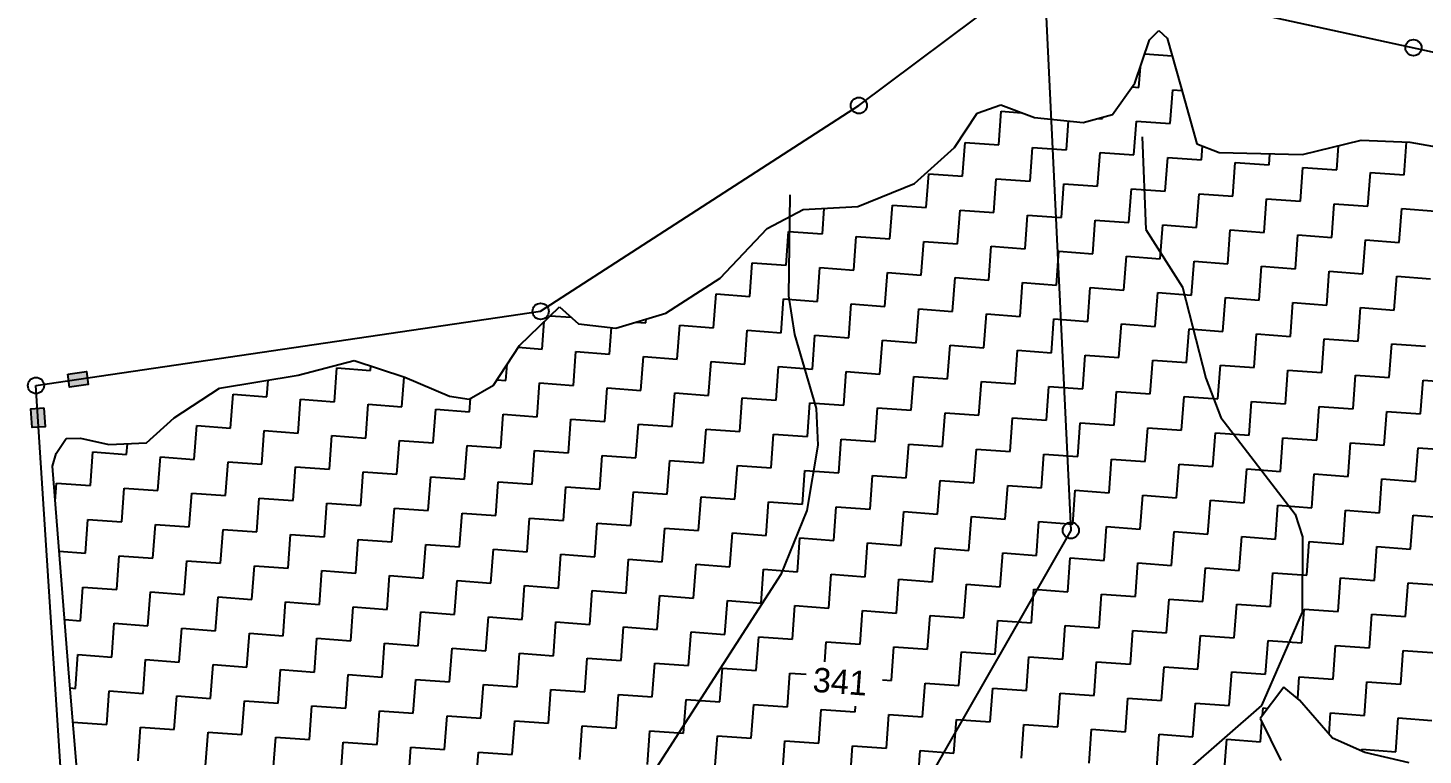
# Model space of a CAD drawing. Header units: metres. Extents: x 318079 to 324759, y 1863980 to 1868406.
# Drawn here: x 322771 to 323325, y 1865812 to 1866102 of the extents above; entities that cross this region are included whole.
import ezdxf

# ---------------------------------------------------------------- set-up
doc = ezdxf.new("R2010")
doc.units = ezdxf.units.M
for name, color, linetype in [('LINE_WATER', 4, 'Continuous'), ('POLY_HATCH', 12, 'Continuous'), ('POLY_PARCEL', 6, 'Continuous'), ('TEXT_PARCEL', 7, 'Continuous'), ('V_BOUND_LINE', 7, 'Continuous')]:
    doc.layers.add(name, color=color, linetype=linetype)
doc.styles.add('TEXT_MAP', font='')
doc.styles.get('TEXT_MAP').set_extended_font_data('Kruti Dev 050')

msp = doc.modelspace()

# ---------------------------------------------------------------- hatches: boundary and pattern name
for points in [[(322794.54, 1865959.78), (322793.79, 1865964.91), (322786.37, 1865963.82), (322787.13, 1865958.69)], [(322772.22, 1865942.61), (322777.4, 1865942.94), (322776.92, 1865950.42), (322771.74, 1865950.09)]]:
    msp.add_hatch(color=256).paths.add_polyline_path(points)

# ---------------------------------------------------------------- linework, layer by layer
for points in [[(322786.37, 1865963.82), (322793.79, 1865964.91), (322794.54, 1865959.78), (322787.13, 1865958.69)], [(322776.92, 1865950.42), (322777.4, 1865942.94), (322772.22, 1865942.61), (322771.74, 1865950.09)]]:
    msp.add_lwpolyline(points, close=True)
for centre in [(323321.32, 1866093.64), (323100.87, 1866070.66), (322974.37, 1865988.85), (322773.74, 1865959.34), (323185.15, 1865901.74)]:
    msp.add_circle(centre, 3.21)
at = {"layer": 'LINE_WATER'}
for p, q in [((323213.44, 1866058.16), (323214.96, 1866021.42)), ((323073.42, 1866035.2), (323072.9, 1865994.97)), ((323214.96, 1866021.42), (323229.5, 1865998.51)), ((323229.5, 1865998.51), (323238.82, 1865962.25)), ((323072.9, 1865994.97), (323075.26, 1865979.65)), ((323075.26, 1865979.65), (323083.95, 1865950.26)), ((323238.82, 1865962.25), (323244.73, 1865946.68)), ((323083.95, 1865950.26), (323084.54, 1865935.63)), ((323244.73, 1865946.68), (323274.35, 1865908.22)), ((323084.54, 1865935.63), (323080.12, 1865909.71)), ((323080.12, 1865909.71), (323069.89, 1865884.22)), ((323274.35, 1865908.22), (323277.22, 1865899.2)), ((323277.22, 1865899.2), (323277.13, 1865869.27)), ((323069.89, 1865884.22), (323015.23, 1865799.5)), ((323277.13, 1865869.27), (323260.98, 1865832.08)), ((323260.98, 1865832.08), (323231.57, 1865806.42))]:
    msp.add_line(p, q, dxfattribs=at)
at = {"layer": 'POLY_HATCH'}
for p, q in [((323210.6, 1866079.53), (323216.45, 1866096.81)), ((323216.45, 1866096.81), (323220.16, 1866100.54)), ((323220.16, 1866100.54), (323223.37, 1866097.45)), ((323223.37, 1866097.45), (323228.82, 1866078.19)), ((323201.66, 1866067.05), (323210.6, 1866079.53)), ((323228.82, 1866078.19), (323235.16, 1866055.43)), ((323147.89, 1866067.58), (323157.29, 1866070.89)), ((323157.29, 1866070.89), (323170.67, 1866065.9)), ((323138.87, 1866053.96), (323147.89, 1866067.58)), ((323170.67, 1866065.9), (323189.98, 1866063.91)), ((323189.98, 1866063.91), (323201.66, 1866067.05)), ((323277.21, 1866051.19), (323300.53, 1866056.9)), ((323300.53, 1866056.9), (323319.93, 1866056.04)), ((323122.94, 1866039.71), (323138.87, 1866053.96)), ((323235.16, 1866055.43), (323244.06, 1866051.92)), ((323244.06, 1866051.92), (323277.21, 1866051.19)), ((323319.93, 1866056.04), (323348.19, 1866051.1)), ((323100.5, 1866030.51), (323122.94, 1866039.71)), ((323064.36, 1866021.74), (323078.66, 1866029.26)), ((323078.66, 1866029.26), (323100.5, 1866030.51)), ((323045.73, 1866001.97), (323064.36, 1866021.74)), ((323024.1, 1865988.14), (323045.73, 1866001.97)), ((322965.9, 1865975.29), (322981.92, 1865990.68)), ((322981.92, 1865990.68), (322989.43, 1865983.84)), ((323004.19, 1865982.18), (323024.1, 1865988.14)), ((322989.43, 1865983.84), (323004.19, 1865982.18)), ((322955.58, 1865959.47), (322965.9, 1865975.29)), ((322878.01, 1865963.48), (322900.2, 1865969.27)), ((322900.2, 1865969.27), (322920.32, 1865962.65)), ((322846.72, 1865958.36), (322878.01, 1865963.48)), ((322920.32, 1865962.65), (322938.08, 1865955.05)), ((322828.68, 1865946.55), (322846.72, 1865958.36)), ((322946.01, 1865953.89), (322955.58, 1865959.47)), ((322938.08, 1865955.05), (322946.01, 1865953.89)), ((322817.63, 1865936.5), (322828.68, 1865946.55)), ((322781.83, 1865932.29), (322785.7, 1865938.29)), ((322785.7, 1865938.29), (322791.44, 1865938.43)), ((322791.44, 1865938.43), (322802.7, 1865935.89)), ((322802.7, 1865935.89), (322817.63, 1865936.5)), ((322780.31, 1865927.25), (322781.83, 1865932.29)), ((322786.84, 1865845.05), (322780.31, 1865927.25)), ((322790.45, 1865800.79), (322786.84, 1865845.05)), ((323269.85, 1865839.48), (323260.43, 1865826.95)), ((323276.09, 1865834.3), (323269.85, 1865839.48)), ((323289.14, 1865819.17), (323276.09, 1865834.3)), ((323260.43, 1865826.95), (323268.65, 1865810.29)), ((323301.95, 1865813.5), (323289.14, 1865819.17)), ((323319.6, 1865809.37), (323301.95, 1865813.5))]:
    msp.add_line(p, q, dxfattribs=at)
at = {"layer": 'POLY_HATCH', "linetype": 'Continuous', "ltscale": 10}
for p, q in [((323214.56, 1866091.21), (323225.36, 1866090.41)), ((323212.2, 1866077.88), (323212.8, 1866086.02)), ((323209.56, 1866078.07), (323212.2, 1866077.88)), ((323224.64, 1866063.45), (323225.63, 1866076.89)), ((323225.63, 1866076.89), (323229.26, 1866076.62)), ((323156.49, 1866054.98), (323157.48, 1866068.41)), ((323157.48, 1866068.41), (323165.55, 1866067.81)), ((323183.35, 1866052.99), (323184.2, 1866064.51)), ((323196.12, 1866065.56), (323197.77, 1866065.44)), ((323197.77, 1866065.44), (323197.82, 1866066.01)), ((323210.22, 1866051.01), (323211.21, 1866064.45)), ((323211.21, 1866064.45), (323224.64, 1866063.45)), ((323142.07, 1866042.53), (323143.06, 1866055.97)), ((323143.06, 1866055.97), (323156.49, 1866054.98)), ((323168.93, 1866040.55), (323169.92, 1866053.98)), ((323169.92, 1866053.98), (323183.35, 1866052.99)), ((323195.79, 1866038.57), (323196.78, 1866052)), ((323196.78, 1866052), (323210.22, 1866051.01)), ((323237.08, 1866049.03), (323237.48, 1866054.52)), ((323263.94, 1866047.05), (323264.27, 1866051.48)), ((323290.81, 1866045.07), (323291.52, 1866054.69)), ((323317.67, 1866043.09), (323318.63, 1866056.1)), ((323222.66, 1866036.59), (323223.65, 1866050.02)), ((323223.65, 1866050.02), (323237.08, 1866049.03)), ((323249.52, 1866034.61), (323250.51, 1866048.04)), ((323250.51, 1866048.04), (323263.94, 1866047.05)), ((323276.39, 1866032.63), (323277.38, 1866046.06)), ((323277.38, 1866046.06), (323290.81, 1866045.07)), ((323127.64, 1866030.09), (323128.63, 1866043.52)), ((323128.63, 1866043.52), (323142.07, 1866042.53)), ((323154.51, 1866028.11), (323155.5, 1866041.54)), ((323155.5, 1866041.54), (323168.93, 1866040.55)), ((323303.25, 1866030.65), (323304.24, 1866044.08)), ((323304.24, 1866044.08), (323317.67, 1866043.09)), ((323181.37, 1866026.13), (323182.36, 1866039.56)), ((323182.36, 1866039.56), (323195.79, 1866038.57)), ((323208.24, 1866024.15), (323209.23, 1866037.58)), ((323209.23, 1866037.58), (323222.66, 1866036.59)), ((323235.1, 1866022.17), (323236.09, 1866035.6)), ((323236.09, 1866035.6), (323249.52, 1866034.61)), ((323086.36, 1866019.63), (323087.1, 1866029.74)), ((323113.22, 1866017.65), (323114.21, 1866031.08)), ((323114.21, 1866031.08), (323127.64, 1866030.09)), ((323140.08, 1866015.67), (323141.07, 1866029.1)), ((323141.07, 1866029.1), (323154.51, 1866028.11)), ((323261.96, 1866020.19), (323262.95, 1866033.62)), ((323262.95, 1866033.62), (323276.39, 1866032.63)), ((323288.83, 1866018.21), (323289.82, 1866031.64)), ((323289.82, 1866031.64), (323303.25, 1866030.65)), ((323315.69, 1866016.23), (323316.68, 1866029.66)), ((323316.68, 1866029.66), (323330.11, 1866028.67)), ((323166.95, 1866013.69), (323167.94, 1866027.12)), ((323167.94, 1866027.12), (323181.37, 1866026.13)), ((323193.81, 1866011.71), (323194.8, 1866025.14)), ((323194.8, 1866025.14), (323208.24, 1866024.15)), ((323071.93, 1866007.19), (323072.92, 1866020.62)), ((323072.92, 1866020.62), (323086.36, 1866019.63)), ((323098.8, 1866005.21), (323099.79, 1866018.64)), ((323099.79, 1866018.64), (323113.22, 1866017.65)), ((323220.68, 1866009.73), (323221.67, 1866023.16)), ((323221.67, 1866023.16), (323235.1, 1866022.17)), ((323247.54, 1866007.75), (323248.53, 1866021.18)), ((323248.53, 1866021.18), (323261.96, 1866020.19)), ((323274.4, 1866005.76), (323275.4, 1866019.2)), ((323275.4, 1866019.2), (323288.83, 1866018.21)), ((323125.66, 1866003.23), (323126.65, 1866016.66)), ((323126.65, 1866016.66), (323140.08, 1866015.67)), ((323152.53, 1866001.25), (323153.52, 1866014.68)), ((323153.52, 1866014.68), (323166.95, 1866013.69)), ((323179.39, 1865999.27), (323180.38, 1866012.7)), ((323180.38, 1866012.7), (323193.81, 1866011.71)), ((323301.27, 1866003.78), (323302.26, 1866017.22)), ((323302.26, 1866017.22), (323315.69, 1866016.23)), ((323057.51, 1865994.75), (323058.5, 1866008.18)), ((323058.5, 1866008.18), (323071.93, 1866007.19)), ((323206.25, 1865997.29), (323207.24, 1866010.72)), ((323207.24, 1866010.72), (323220.68, 1866009.73)), ((323233.12, 1865995.3), (323234.11, 1866008.74)), ((323234.11, 1866008.74), (323247.54, 1866007.75)), ((323084.38, 1865992.77), (323085.37, 1866006.2)), ((323085.37, 1866006.2), (323098.8, 1866005.21)), ((323111.24, 1865990.79), (323112.23, 1866004.22)), ((323112.23, 1866004.22), (323125.66, 1866003.23)), ((323138.1, 1865988.81), (323139.09, 1866002.24)), ((323139.09, 1866002.24), (323152.53, 1866001.25)), ((323259.98, 1865993.32), (323260.97, 1866006.76)), ((323260.97, 1866006.76), (323274.4, 1866005.76)), ((323286.85, 1865991.34), (323287.84, 1866004.77)), ((323287.84, 1866004.77), (323301.27, 1866003.78)), ((323313.71, 1865989.36), (323314.7, 1866002.79)), ((323314.7, 1866002.79), (323328.13, 1866001.8)), ((323164.97, 1865986.82), (323165.96, 1866000.26)), ((323165.96, 1866000.26), (323179.39, 1865999.27)), ((323191.83, 1865984.84), (323192.82, 1865998.28)), ((323192.82, 1865998.28), (323206.25, 1865997.29)), ((323218.7, 1865982.86), (323219.69, 1865996.29)), ((323219.69, 1865996.29), (323233.12, 1865995.3)), ((323043.09, 1865982.31), (323044.08, 1865995.74)), ((323044.08, 1865995.74), (323057.51, 1865994.75)), ((323069.95, 1865980.33), (323070.94, 1865993.76)), ((323070.94, 1865993.76), (323084.38, 1865992.77)), ((323096.82, 1865978.34), (323097.81, 1865991.78)), ((323097.81, 1865991.78), (323111.24, 1865990.79)), ((323245.56, 1865980.88), (323246.55, 1865994.31)), ((323246.55, 1865994.31), (323259.98, 1865993.32)), ((323272.42, 1865978.9), (323273.41, 1865992.33)), ((323273.41, 1865992.33), (323286.85, 1865991.34)), ((323299.29, 1865976.92), (323300.28, 1865990.35)), ((323300.28, 1865990.35), (323313.71, 1865989.36)), ((322974.94, 1865973.83), (322975.74, 1865984.74)), ((322978.19, 1865987.09), (322986.53, 1865986.48)), ((323016.22, 1865984.29), (323016.34, 1865985.81)), ((323123.68, 1865976.36), (323124.67, 1865989.8)), ((323124.67, 1865989.8), (323138.1, 1865988.81)), ((323150.55, 1865974.38), (323151.54, 1865987.81)), ((323151.54, 1865987.81), (323164.97, 1865986.82)), ((323177.41, 1865972.4), (323178.4, 1865985.83)), ((323178.4, 1865985.83), (323191.83, 1865984.84)), ((323001.8, 1865971.85), (323002.58, 1865982.36)), ((323012.23, 1865984.58), (323016.22, 1865984.29)), ((323028.67, 1865969.87), (323029.66, 1865983.3)), ((323029.66, 1865983.3), (323043.09, 1865982.31)), ((323055.53, 1865967.88), (323056.52, 1865981.32)), ((323056.52, 1865981.32), (323069.95, 1865980.33)), ((323082.39, 1865965.9), (323083.38, 1865979.34)), ((323083.38, 1865979.34), (323096.82, 1865978.34)), ((323204.27, 1865970.42), (323205.26, 1865983.85)), ((323205.26, 1865983.85), (323218.7, 1865982.86)), ((323231.14, 1865968.44), (323232.13, 1865981.87)), ((323232.13, 1865981.87), (323245.56, 1865980.88)), ((323258, 1865966.46), (323258.99, 1865979.89)), ((323258.99, 1865979.89), (323272.42, 1865978.9)), ((322965.41, 1865974.53), (322974.94, 1865973.83)), ((323109.26, 1865963.92), (323110.25, 1865977.35)), ((323110.25, 1865977.35), (323123.68, 1865976.36)), ((323136.12, 1865961.94), (323137.11, 1865975.37)), ((323137.11, 1865975.37), (323150.55, 1865974.38)), ((323284.87, 1865964.48), (323285.86, 1865977.91)), ((323285.86, 1865977.91), (323299.29, 1865976.92)), ((323311.73, 1865962.5), (323312.72, 1865975.93)), ((323312.72, 1865975.93), (323326.15, 1865974.94)), ((322987.38, 1865959.4), (322988.37, 1865972.84)), ((322988.37, 1865972.84), (323001.8, 1865971.85)), ((323014.24, 1865957.42), (323015.23, 1865970.86)), ((323015.23, 1865970.86), (323028.67, 1865969.87)), ((323041.11, 1865955.44), (323042.1, 1865968.87)), ((323042.1, 1865968.87), (323055.53, 1865967.88)), ((323162.99, 1865959.96), (323163.98, 1865973.39)), ((323163.98, 1865973.39), (323177.41, 1865972.4)), ((323189.85, 1865957.98), (323190.84, 1865971.41)), ((323190.84, 1865971.41), (323204.27, 1865970.42)), ((323216.71, 1865956), (323217.71, 1865969.43)), ((323217.71, 1865969.43), (323231.14, 1865968.44)), ((322892.36, 1865952.91), (322893.36, 1865966.34)), ((322893.36, 1865966.34), (322906.79, 1865965.35)), ((322906.79, 1865965.35), (322906.91, 1865967.06)), ((322919.23, 1865950.92), (322920.1, 1865962.72)), ((322960.52, 1865961.39), (322960.99, 1865967.76)), ((323067.97, 1865953.46), (323068.96, 1865966.89)), ((323068.96, 1865966.89), (323082.39, 1865965.9)), ((323094.84, 1865951.48), (323095.83, 1865964.91)), ((323095.83, 1865964.91), (323109.26, 1865963.92)), ((323121.7, 1865949.5), (323122.69, 1865962.93)), ((323122.69, 1865962.93), (323136.12, 1865961.94)), ((323243.58, 1865954.02), (323244.57, 1865967.45)), ((323244.57, 1865967.45), (323258, 1865966.46)), ((323270.44, 1865952.04), (323271.43, 1865965.47)), ((323271.43, 1865965.47), (323284.87, 1865964.48)), ((323297.31, 1865950.06), (323298.3, 1865963.49)), ((323298.3, 1865963.49), (323311.73, 1865962.5)), ((322865.5, 1865954.89), (322865.99, 1865961.51)), ((322956.99, 1865961.65), (322960.52, 1865961.39)), ((322972.96, 1865946.96), (322973.95, 1865960.39)), ((322973.95, 1865960.39), (322987.38, 1865959.4)), ((322999.82, 1865944.98), (323000.81, 1865958.41)), ((323000.81, 1865958.41), (323014.24, 1865957.42)), ((323148.56, 1865947.52), (323149.55, 1865960.95)), ((323149.55, 1865960.95), (323162.99, 1865959.96)), ((323175.43, 1865945.54), (323176.42, 1865958.97)), ((323176.42, 1865958.97), (323189.85, 1865957.98)), ((323202.29, 1865943.56), (323203.28, 1865956.99)), ((323203.28, 1865956.99), (323216.71, 1865956)), ((323324.17, 1865948.07), (323325.16, 1865961.51)), ((323325.16, 1865961.51), (323338.59, 1865960.52)), ((322851.08, 1865942.45), (322852.07, 1865955.88)), ((322852.07, 1865955.88), (322865.5, 1865954.89)), ((322877.94, 1865940.46), (322878.93, 1865953.9)), ((322878.93, 1865953.9), (322892.36, 1865952.91)), ((322904.81, 1865938.48), (322905.8, 1865951.92)), ((322905.8, 1865951.92), (322919.23, 1865950.92)), ((322946.09, 1865948.94), (322946.48, 1865954.17)), ((323026.69, 1865943), (323027.68, 1865956.43)), ((323027.68, 1865956.43), (323041.11, 1865955.44)), ((323053.55, 1865941.02), (323054.54, 1865954.45)), ((323054.54, 1865954.45), (323067.97, 1865953.46)), ((323080.41, 1865939.04), (323081.4, 1865952.47)), ((323081.4, 1865952.47), (323094.84, 1865951.48)), ((323229.16, 1865941.58), (323230.15, 1865955.01)), ((323230.15, 1865955.01), (323243.58, 1865954.02)), ((323256.02, 1865939.59), (323257.01, 1865953.03)), ((323257.01, 1865953.03), (323270.44, 1865952.04)), ((322931.67, 1865936.5), (322932.66, 1865949.93)), ((322932.66, 1865949.93), (322946.09, 1865948.94)), ((322958.53, 1865934.52), (322959.53, 1865947.95)), ((322959.53, 1865947.95), (322972.96, 1865946.96)), ((322985.4, 1865932.54), (322986.39, 1865945.97)), ((322986.39, 1865945.97), (322999.82, 1865944.98)), ((323107.28, 1865937.06), (323108.27, 1865950.49)), ((323108.27, 1865950.49), (323121.7, 1865949.5)), ((323134.14, 1865935.08), (323135.13, 1865948.51)), ((323135.13, 1865948.51), (323148.56, 1865947.52)), ((323161.01, 1865933.1), (323162, 1865946.53)), ((323162, 1865946.53), (323175.43, 1865945.54)), ((323282.88, 1865937.61), (323283.87, 1865951.05)), ((323283.87, 1865951.05), (323297.31, 1865950.06)), ((323309.75, 1865935.63), (323310.74, 1865949.07)), ((323310.74, 1865949.07), (323324.17, 1865948.07)), ((322836.66, 1865930), (322837.65, 1865943.44)), ((322837.65, 1865943.44), (322851.08, 1865942.45)), ((322863.52, 1865928.02), (322864.51, 1865941.45)), ((322864.51, 1865941.45), (322877.94, 1865940.46)), ((323012.26, 1865930.56), (323013.25, 1865943.99)), ((323013.25, 1865943.99), (323026.69, 1865943)), ((323039.13, 1865928.58), (323040.12, 1865942.01)), ((323040.12, 1865942.01), (323053.55, 1865941.02)), ((323187.87, 1865931.12), (323188.86, 1865944.55)), ((323188.86, 1865944.55), (323202.29, 1865943.56)), ((323214.73, 1865929.13), (323215.72, 1865942.57)), ((323215.72, 1865942.57), (323229.16, 1865941.58)), ((323241.6, 1865927.15), (323242.59, 1865940.59)), ((323242.59, 1865940.59), (323256.02, 1865939.59)), ((322809.79, 1865931.98), (322810.1, 1865936.19)), ((322890.38, 1865926.04), (322891.37, 1865939.47)), ((322891.37, 1865939.47), (322904.81, 1865938.48)), ((322917.25, 1865924.06), (322918.24, 1865937.49)), ((322918.24, 1865937.49), (322931.67, 1865936.5)), ((322944.11, 1865922.08), (322945.1, 1865935.51)), ((322945.1, 1865935.51), (322958.53, 1865934.52)), ((323065.99, 1865926.6), (323066.98, 1865940.03)), ((323066.98, 1865940.03), (323080.41, 1865939.04)), ((323092.85, 1865924.62), (323093.85, 1865938.05)), ((323093.85, 1865938.05), (323107.28, 1865937.06)), ((323119.72, 1865922.64), (323120.71, 1865936.07)), ((323120.71, 1865936.07), (323134.14, 1865935.08)), ((323268.46, 1865925.17), (323269.45, 1865938.6)), ((323269.45, 1865938.6), (323282.88, 1865937.61)), ((323295.33, 1865923.19), (323296.32, 1865936.62)), ((323296.32, 1865936.62), (323309.75, 1865935.63)), ((322782.91, 1865933.97), (322782.93, 1865933.97)), ((322782.93, 1865933.97), (322782.93, 1865933.99)), ((322795.37, 1865919.54), (322796.36, 1865932.98)), ((322796.36, 1865932.98), (322809.79, 1865931.98)), ((322822.23, 1865917.56), (322823.22, 1865930.99)), ((322823.22, 1865930.99), (322836.66, 1865930)), ((322970.98, 1865920.1), (322971.97, 1865933.53)), ((322971.97, 1865933.53), (322985.4, 1865932.54)), ((322997.84, 1865918.12), (322998.83, 1865931.55)), ((322998.83, 1865931.55), (323012.26, 1865930.56)), ((323024.7, 1865916.14), (323025.69, 1865929.57)), ((323025.69, 1865929.57), (323039.13, 1865928.58)), ((323146.58, 1865920.65), (323147.57, 1865934.09)), ((323147.57, 1865934.09), (323161.01, 1865933.1)), ((323173.45, 1865918.67), (323174.44, 1865932.11)), ((323174.44, 1865932.11), (323187.87, 1865931.12)), ((323200.31, 1865916.69), (323201.3, 1865930.12)), ((323201.3, 1865930.12), (323214.73, 1865929.13)), ((323322.19, 1865921.21), (323323.18, 1865934.64)), ((323323.18, 1865934.64), (323336.61, 1865933.65)), ((322849.1, 1865915.58), (322850.09, 1865929.01)), ((322850.09, 1865929.01), (322863.52, 1865928.02)), ((322875.96, 1865913.6), (322876.95, 1865927.03)), ((322876.95, 1865927.03), (322890.38, 1865926.04)), ((322902.83, 1865911.62), (322903.82, 1865925.05)), ((322903.82, 1865925.05), (322917.25, 1865924.06)), ((323051.57, 1865914.16), (323052.56, 1865927.59)), ((323052.56, 1865927.59), (323065.99, 1865926.6)), ((323078.43, 1865912.18), (323079.42, 1865925.61)), ((323079.42, 1865925.61), (323092.85, 1865924.62)), ((323227.18, 1865914.71), (323228.17, 1865928.14)), ((323228.17, 1865928.14), (323241.6, 1865927.15)), ((323254.04, 1865912.73), (323255.03, 1865926.16)), ((323255.03, 1865926.16), (323268.46, 1865925.17)), ((323280.9, 1865910.75), (323281.89, 1865924.18)), ((323281.89, 1865924.18), (323295.33, 1865923.19)), ((322781.41, 1865913.39), (322781.94, 1865920.53)), ((322781.94, 1865920.53), (322795.37, 1865919.54)), ((322807.81, 1865905.12), (322808.8, 1865918.55)), ((322808.8, 1865918.55), (322822.23, 1865917.56)), ((322929.69, 1865909.64), (322930.68, 1865923.07)), ((322930.68, 1865923.07), (322944.11, 1865922.08)), ((322956.55, 1865907.66), (322957.54, 1865921.09)), ((322957.54, 1865921.09), (322970.98, 1865920.1)), ((322983.42, 1865905.68), (322984.41, 1865919.11)), ((322984.41, 1865919.11), (322997.84, 1865918.12)), ((323105.3, 1865910.19), (323106.29, 1865923.63)), ((323106.29, 1865923.63), (323119.72, 1865922.64)), ((323132.16, 1865908.21), (323133.15, 1865921.65)), ((323133.15, 1865921.65), (323146.58, 1865920.65)), ((323159.02, 1865906.23), (323160.02, 1865919.66)), ((323160.02, 1865919.66), (323173.45, 1865918.67)), ((323307.77, 1865908.77), (323308.76, 1865922.2)), ((323308.76, 1865922.2), (323322.19, 1865921.21)), ((322834.67, 1865903.14), (322835.67, 1865916.57)), ((322835.67, 1865916.57), (322849.1, 1865915.58)), ((322861.54, 1865901.16), (322862.53, 1865914.59)), ((322862.53, 1865914.59), (322875.96, 1865913.6)), ((322888.4, 1865899.18), (322889.39, 1865912.61)), ((322889.39, 1865912.61), (322902.83, 1865911.62)), ((323010.28, 1865903.7), (323011.27, 1865917.13)), ((323011.27, 1865917.13), (323024.7, 1865916.14)), ((323037.15, 1865901.71), (323038.14, 1865915.15)), ((323038.14, 1865915.15), (323051.57, 1865914.16)), ((323064.01, 1865899.73), (323065, 1865913.17)), ((323065, 1865913.17), (323078.43, 1865912.18)), ((323185.89, 1865904.25), (323186.88, 1865917.68)), ((323186.88, 1865917.68), (323200.31, 1865916.69)), ((323212.75, 1865902.27), (323213.74, 1865915.7)), ((323213.74, 1865915.7), (323227.18, 1865914.71)), ((323239.62, 1865900.29), (323240.61, 1865913.72)), ((323240.61, 1865913.72), (323254.04, 1865912.73)), ((322915.27, 1865897.2), (322916.26, 1865910.63)), ((322916.26, 1865910.63), (322929.69, 1865909.64)), ((322942.13, 1865895.22), (322943.12, 1865908.65)), ((322943.12, 1865908.65), (322956.55, 1865907.66)), ((323090.87, 1865897.75), (323091.86, 1865911.18)), ((323091.86, 1865911.18), (323105.3, 1865910.19)), ((323117.74, 1865895.77), (323118.73, 1865909.2)), ((323118.73, 1865909.2), (323132.16, 1865908.21)), ((323144.6, 1865893.79), (323145.59, 1865907.22)), ((323145.59, 1865907.22), (323159.02, 1865906.23)), ((323266.48, 1865898.31), (323267.47, 1865911.74)), ((323267.47, 1865911.74), (323280.9, 1865910.75)), ((323293.35, 1865896.33), (323294.34, 1865909.76)), ((323294.34, 1865909.76), (323307.77, 1865908.77)), ((323320.21, 1865894.35), (323321.2, 1865907.78)), ((323321.2, 1865907.78), (323334.63, 1865906.79)), ((322793.39, 1865892.68), (322794.38, 1865906.11)), ((322794.38, 1865906.11), (322807.81, 1865905.12)), ((322820.25, 1865890.7), (322821.24, 1865904.13)), ((322821.24, 1865904.13), (322834.67, 1865903.14)), ((322847.12, 1865888.72), (322848.11, 1865902.15)), ((322848.11, 1865902.15), (322861.54, 1865901.16)), ((322969, 1865893.23), (322969.99, 1865906.67)), ((322969.99, 1865906.67), (322983.42, 1865905.68)), ((322995.86, 1865891.25), (322996.85, 1865904.69)), ((322996.85, 1865904.69), (323010.28, 1865903.7)), ((323022.72, 1865889.27), (323023.71, 1865902.7)), ((323023.71, 1865902.7), (323037.15, 1865901.71)), ((323171.47, 1865891.81), (323172.46, 1865905.24)), ((323172.46, 1865905.24), (323185.89, 1865904.25)), ((323198.33, 1865889.83), (323199.32, 1865903.26)), ((323199.32, 1865903.26), (323212.75, 1865902.27)), ((322873.98, 1865886.74), (322874.97, 1865900.17)), ((322874.97, 1865900.17), (322888.4, 1865899.18)), ((322900.84, 1865884.76), (322901.84, 1865898.19)), ((322901.84, 1865898.19), (322915.27, 1865897.2)), ((322927.71, 1865882.77), (322928.7, 1865896.21)), ((322928.7, 1865896.21), (322942.13, 1865895.22)), ((323049.59, 1865887.29), (323050.58, 1865900.72)), ((323050.58, 1865900.72), (323064.01, 1865899.73)), ((323076.45, 1865885.31), (323077.44, 1865898.74)), ((323077.44, 1865898.74), (323090.87, 1865897.75)), ((323103.32, 1865883.33), (323104.31, 1865896.76)), ((323104.31, 1865896.76), (323117.74, 1865895.77)), ((323225.19, 1865887.85), (323226.18, 1865901.28)), ((323226.18, 1865901.28), (323239.62, 1865900.29)), ((323252.06, 1865885.87), (323253.05, 1865899.3)), ((323253.05, 1865899.3), (323266.48, 1865898.31)), ((323278.92, 1865883.89), (323279.91, 1865897.32)), ((323279.91, 1865897.32), (323293.35, 1865896.33)), ((322783, 1865893.45), (322793.39, 1865892.68)), ((322805.83, 1865878.26), (322806.82, 1865891.69)), ((322806.82, 1865891.69), (322820.25, 1865890.7)), ((322954.57, 1865880.79), (322955.56, 1865894.23)), ((322955.56, 1865894.23), (322969, 1865893.23)), ((322981.44, 1865878.81), (322982.43, 1865892.24)), ((322982.43, 1865892.24), (322995.86, 1865891.25)), ((323130.18, 1865881.35), (323131.17, 1865894.78)), ((323131.17, 1865894.78), (323144.6, 1865893.79)), ((323157.04, 1865879.37), (323158.03, 1865892.8)), ((323158.03, 1865892.8), (323171.47, 1865891.81)), ((323183.91, 1865877.39), (323184.9, 1865890.82)), ((323184.9, 1865890.82), (323198.33, 1865889.83)), ((323305.79, 1865881.9), (323306.78, 1865895.34)), ((323306.78, 1865895.34), (323320.21, 1865894.35)), ((322832.69, 1865876.28), (322833.68, 1865889.71)), ((322833.68, 1865889.71), (322847.12, 1865888.72)), ((322859.56, 1865874.29), (322860.55, 1865887.73)), ((322860.55, 1865887.73), (322873.98, 1865886.74)), ((322886.42, 1865872.31), (322887.41, 1865885.75)), ((322887.41, 1865885.75), (322900.84, 1865884.76)), ((323008.3, 1865876.83), (323009.29, 1865890.26)), ((323009.29, 1865890.26), (323022.72, 1865889.27)), ((323035.16, 1865874.85), (323036.16, 1865888.28)), ((323036.16, 1865888.28), (323049.59, 1865887.29)), ((323062.03, 1865872.87), (323063.02, 1865886.3)), ((323063.02, 1865886.3), (323076.45, 1865885.31)), ((323210.77, 1865875.41), (323211.76, 1865888.84)), ((323211.76, 1865888.84), (323225.19, 1865887.85)), ((323237.64, 1865873.43), (323238.63, 1865886.86)), ((323238.63, 1865886.86), (323252.06, 1865885.87)), ((323264.5, 1865871.44), (323265.49, 1865884.88)), ((323265.49, 1865884.88), (323278.92, 1865883.89)), ((322913.29, 1865870.33), (322914.28, 1865883.76)), ((322914.28, 1865883.76), (322927.71, 1865882.77)), ((322940.15, 1865868.35), (322941.14, 1865881.78)), ((322941.14, 1865881.78), (322954.57, 1865880.79)), ((322967.01, 1865866.37), (322968, 1865879.8)), ((322968, 1865879.8), (322981.44, 1865878.81)), ((323088.89, 1865870.89), (323089.88, 1865884.32)), ((323089.88, 1865884.32), (323103.32, 1865883.33)), ((323115.76, 1865868.91), (323116.75, 1865882.34)), ((323116.75, 1865882.34), (323130.18, 1865881.35)), ((323142.62, 1865866.93), (323143.61, 1865880.36)), ((323143.61, 1865880.36), (323157.04, 1865879.37)), ((323291.36, 1865869.46), (323292.35, 1865882.9)), ((323292.35, 1865882.9), (323305.79, 1865881.9)), ((323318.23, 1865867.48), (323319.22, 1865880.91)), ((323319.22, 1865880.91), (323332.65, 1865879.92)), ((322791.41, 1865865.81), (322792.4, 1865879.25)), ((322792.4, 1865879.25), (322805.83, 1865878.26)), ((322818.27, 1865863.83), (322819.26, 1865877.27)), ((322819.26, 1865877.27), (322832.69, 1865876.28)), ((322845.14, 1865861.85), (322846.13, 1865875.28)), ((322846.13, 1865875.28), (322859.56, 1865874.29)), ((322993.88, 1865864.39), (322994.87, 1865877.82)), ((322994.87, 1865877.82), (323008.3, 1865876.83)), ((323020.74, 1865862.41), (323021.73, 1865875.84)), ((323021.73, 1865875.84), (323035.16, 1865874.85)), ((323047.61, 1865860.43), (323048.6, 1865873.86)), ((323048.6, 1865873.86), (323062.03, 1865872.87)), ((323169.49, 1865864.95), (323170.48, 1865878.38)), ((323170.48, 1865878.38), (323183.91, 1865877.39)), ((323196.35, 1865862.96), (323197.34, 1865876.4)), ((323197.34, 1865876.4), (323210.77, 1865875.41)), ((323223.21, 1865860.98), (323224.2, 1865874.42)), ((323224.2, 1865874.42), (323237.64, 1865873.43)), ((322872, 1865859.87), (322872.99, 1865873.3)), ((322872.99, 1865873.3), (322886.42, 1865872.31)), ((322898.86, 1865857.89), (322899.85, 1865871.32)), ((322899.85, 1865871.32), (322913.29, 1865870.33)), ((322925.73, 1865855.91), (322926.72, 1865869.34)), ((322926.72, 1865869.34), (322940.15, 1865868.35)), ((323074.47, 1865858.45), (323075.46, 1865871.88)), ((323075.46, 1865871.88), (323088.89, 1865870.89)), ((323101.33, 1865856.47), (323102.33, 1865869.9)), ((323102.33, 1865869.9), (323115.76, 1865868.91)), ((323250.08, 1865859), (323251.07, 1865872.43)), ((323251.07, 1865872.43), (323264.5, 1865871.44)), ((323276.94, 1865857.02), (323277.93, 1865870.45)), ((323277.93, 1865870.45), (323291.36, 1865869.46)), ((323303.81, 1865855.04), (323304.8, 1865868.47)), ((323304.8, 1865868.47), (323318.23, 1865867.48)), ((322785.16, 1865866.28), (322791.41, 1865865.81)), ((322803.85, 1865851.39), (322804.84, 1865864.82)), ((322804.84, 1865864.82), (322818.27, 1865863.83)), ((322830.71, 1865849.41), (322831.7, 1865862.84)), ((322831.7, 1865862.84), (322845.14, 1865861.85)), ((322952.59, 1865853.93), (322953.58, 1865867.36)), ((322953.58, 1865867.36), (322967.01, 1865866.37)), ((322979.46, 1865851.95), (322980.45, 1865865.38)), ((322980.45, 1865865.38), (322993.88, 1865864.39)), ((323006.32, 1865849.97), (323007.31, 1865863.4)), ((323007.31, 1865863.4), (323020.74, 1865862.41)), ((323128.2, 1865854.48), (323129.19, 1865867.92)), ((323129.19, 1865867.92), (323142.62, 1865866.93)), ((323155.06, 1865852.5), (323156.05, 1865865.94)), ((323156.05, 1865865.94), (323169.49, 1865864.95)), ((323181.93, 1865850.52), (323182.92, 1865863.96)), ((323182.92, 1865863.96), (323196.35, 1865862.96)), ((322857.58, 1865847.43), (322858.57, 1865860.86)), ((322858.57, 1865860.86), (322872, 1865859.87)), ((322884.44, 1865845.45), (322885.43, 1865858.88)), ((322885.43, 1865858.88), (322898.86, 1865857.89)), ((323033.18, 1865847.99), (323034.17, 1865861.42)), ((323034.17, 1865861.42), (323047.61, 1865860.43)), ((323060.05, 1865846.01), (323061.04, 1865859.44)), ((323061.04, 1865859.44), (323074.47, 1865858.45)), ((323087.32, 1865849.56), (323087.9, 1865857.46)), ((323087.9, 1865857.46), (323101.33, 1865856.47)), ((323208.79, 1865848.54), (323209.78, 1865861.97)), ((323209.78, 1865861.97), (323223.21, 1865860.98)), ((323235.65, 1865846.56), (323236.65, 1865859.99)), ((323236.65, 1865859.99), (323250.08, 1865859)), ((323262.52, 1865844.58), (323263.51, 1865858.01)), ((323263.51, 1865858.01), (323276.94, 1865857.02)), ((322789.43, 1865838.95), (322790.42, 1865852.38)), ((322790.42, 1865852.38), (322803.85, 1865851.39)), ((322911.31, 1865843.47), (322912.3, 1865856.9)), ((322912.3, 1865856.9), (322925.73, 1865855.91)), ((322938.17, 1865841.49), (322939.16, 1865854.92)), ((322939.16, 1865854.92), (322952.59, 1865853.93)), ((322965.03, 1865839.51), (322966.02, 1865852.94)), ((322966.02, 1865852.94), (322979.46, 1865851.95)), ((323113.78, 1865842.04), (323114.77, 1865855.48)), ((323114.77, 1865855.48), (323128.2, 1865854.48)), ((323140.64, 1865840.06), (323141.63, 1865853.49)), ((323141.63, 1865853.49), (323155.06, 1865852.5)), ((323289.38, 1865842.6), (323290.37, 1865856.03)), ((323290.37, 1865856.03), (323303.81, 1865855.04)), ((323316.25, 1865840.62), (323317.24, 1865854.05)), ((323317.24, 1865854.05), (323330.67, 1865853.06)), ((322816.29, 1865836.97), (322817.28, 1865850.4)), ((322817.28, 1865850.4), (322830.71, 1865849.41)), ((322843.15, 1865834.99), (322844.15, 1865848.42)), ((322844.15, 1865848.42), (322857.58, 1865847.43)), ((322870.02, 1865833.01), (322871.01, 1865846.44)), ((322871.01, 1865846.44), (322884.44, 1865845.45)), ((322991.9, 1865837.53), (322992.89, 1865850.96)), ((322992.89, 1865850.96), (323006.32, 1865849.97)), ((323018.76, 1865835.54), (323019.75, 1865848.98)), ((323019.75, 1865848.98), (323033.18, 1865847.99)), ((323045.63, 1865833.56), (323046.62, 1865847)), ((323046.62, 1865847), (323060.05, 1865846.01)), ((323167.5, 1865838.08), (323168.49, 1865851.51)), ((323168.49, 1865851.51), (323181.93, 1865850.52)), ((323194.37, 1865836.1), (323195.36, 1865849.53)), ((323195.36, 1865849.53), (323208.79, 1865848.54)), ((323221.23, 1865834.12), (323222.22, 1865847.55)), ((323222.22, 1865847.55), (323235.65, 1865846.56)), ((322896.88, 1865831.03), (322897.87, 1865844.46)), ((322897.87, 1865844.46), (322911.31, 1865843.47)), ((322923.75, 1865829.05), (322924.74, 1865842.48)), ((322924.74, 1865842.48), (322938.17, 1865841.49)), ((322950.61, 1865827.07), (322951.6, 1865840.5)), ((322951.6, 1865840.5), (322965.03, 1865839.51)), ((323072.49, 1865831.58), (323073.48, 1865845.01)), ((323073.48, 1865845.01), (323079.98, 1865844.54)), ((323110.27, 1865842.3), (323113.78, 1865842.04)), ((323126.22, 1865827.62), (323127.21, 1865841.05)), ((323127.21, 1865841.05), (323140.64, 1865840.06)), ((323248.1, 1865832.14), (323249.09, 1865845.57)), ((323249.09, 1865845.57), (323262.52, 1865844.58)), ((323275.31, 1865834.94), (323275.95, 1865843.59)), ((323275.95, 1865843.59), (323289.38, 1865842.6)), ((323301.82, 1865828.18), (323302.82, 1865841.61)), ((323302.82, 1865841.61), (323316.25, 1865840.62)), ((322787.33, 1865839.11), (322789.43, 1865838.95)), ((322801.87, 1865824.53), (322802.86, 1865837.96)), ((322802.86, 1865837.96), (322816.29, 1865836.97)), ((322828.73, 1865822.55), (322829.72, 1865835.98)), ((322829.72, 1865835.98), (322843.15, 1865834.99)), ((322977.47, 1865825.08), (322978.47, 1865838.52)), ((322978.47, 1865838.52), (322991.9, 1865837.53)), ((323004.34, 1865823.1), (323005.33, 1865836.54)), ((323005.33, 1865836.54), (323018.76, 1865835.54)), ((323153.08, 1865825.64), (323154.07, 1865839.07)), ((323154.07, 1865839.07), (323167.5, 1865838.08)), ((323179.95, 1865823.66), (323180.94, 1865837.09)), ((323180.94, 1865837.09), (323194.37, 1865836.1)), ((323206.81, 1865821.68), (323207.8, 1865835.11)), ((323207.8, 1865835.11), (323221.23, 1865834.12)), ((322855.6, 1865820.57), (322856.59, 1865834)), ((322856.59, 1865834), (322870.02, 1865833.01)), ((322882.46, 1865818.59), (322883.45, 1865832.02)), ((322883.45, 1865832.02), (322896.88, 1865831.03)), ((322909.32, 1865816.6), (322910.31, 1865830.04)), ((322910.31, 1865830.04), (322923.75, 1865829.05)), ((323031.2, 1865821.12), (323032.19, 1865834.55)), ((323032.19, 1865834.55), (323045.63, 1865833.56)), ((323058.07, 1865819.14), (323059.06, 1865832.57)), ((323059.06, 1865832.57), (323072.49, 1865831.58)), ((323084.93, 1865817.16), (323085.92, 1865830.59)), ((323085.92, 1865830.59), (323099.35, 1865829.6)), ((323099.35, 1865829.6), (323099.52, 1865831.92)), ((323233.67, 1865819.7), (323234.66, 1865833.13)), ((323234.66, 1865833.13), (323248.1, 1865832.14)), ((323261.31, 1865828.12), (323261.53, 1865831.15)), ((323261.53, 1865831.15), (323263.48, 1865831)), ((322788.43, 1865825.51), (322788.44, 1865825.52)), ((322788.44, 1865825.52), (322801.87, 1865824.53)), ((322936.19, 1865814.62), (322937.18, 1865828.06)), ((322937.18, 1865828.06), (322950.61, 1865827.07)), ((322963.05, 1865812.64), (322964.04, 1865826.07)), ((322964.04, 1865826.07), (322977.47, 1865825.08)), ((322989.92, 1865810.66), (322990.91, 1865824.09)), ((322990.91, 1865824.09), (323004.34, 1865823.1)), ((323111.8, 1865815.18), (323112.79, 1865828.61)), ((323112.79, 1865828.61), (323126.22, 1865827.62)), ((323138.66, 1865813.2), (323139.65, 1865826.63)), ((323139.65, 1865826.63), (323153.08, 1865825.64)), ((323165.52, 1865811.22), (323166.51, 1865824.65)), ((323166.51, 1865824.65), (323179.95, 1865823.66)), ((323260.54, 1865817.72), (323261.12, 1865825.55)), ((323287.77, 1865820.76), (323288.39, 1865829.17)), ((323288.39, 1865829.17), (323301.82, 1865828.18)), ((323314.27, 1865813.75), (323315.26, 1865827.19)), ((323315.26, 1865827.19), (323328.69, 1865826.2)), ((322814.31, 1865810.11), (322815.3, 1865823.54)), ((322815.3, 1865823.54), (322828.73, 1865822.55)), ((322841.17, 1865808.12), (322842.16, 1865821.56)), ((322842.16, 1865821.56), (322855.6, 1865820.57)), ((322868.04, 1865806.14), (322869.03, 1865819.58)), ((322869.03, 1865819.58), (322882.46, 1865818.59)), ((323016.78, 1865808.68), (323017.77, 1865822.11)), ((323017.77, 1865822.11), (323031.2, 1865821.12)), ((323043.64, 1865806.7), (323044.64, 1865820.13)), ((323044.64, 1865820.13), (323058.07, 1865819.14)), ((323192.39, 1865809.24), (323193.38, 1865822.67)), ((323193.38, 1865822.67), (323206.81, 1865821.68)), ((323219.25, 1865807.26), (323220.24, 1865820.69)), ((323220.24, 1865820.69), (323233.67, 1865819.7)), ((323246.12, 1865805.27), (323247.11, 1865818.71)), ((323247.11, 1865818.71), (323260.54, 1865817.72)), ((322894.9, 1865804.16), (322895.89, 1865817.59)), ((322895.89, 1865817.59), (322909.32, 1865816.6)), ((322921.77, 1865802.18), (322922.76, 1865815.61)), ((322922.76, 1865815.61), (322936.19, 1865814.62)), ((322948.63, 1865800.2), (322949.62, 1865813.63)), ((322949.62, 1865813.63), (322963.05, 1865812.64)), ((323070.51, 1865804.72), (323071.5, 1865818.15)), ((323071.5, 1865818.15), (323084.93, 1865817.16)), ((323097.37, 1865802.74), (323098.36, 1865816.17)), ((323098.36, 1865816.17), (323111.8, 1865815.18)), ((323124.24, 1865800.76), (323125.23, 1865814.19)), ((323125.23, 1865814.19), (323138.66, 1865813.2)), ((323300.78, 1865814.02), (323300.83, 1865814.74)), ((323300.83, 1865814.74), (323314.27, 1865813.75))]:
    msp.add_line(p, q, dxfattribs=at)
at = {"layer": 'POLY_PARCEL'}
for p, q in [((323174.35, 1866125.68), (323185.15, 1865901.74)), ((323174.35, 1866125.68), (323451.85, 1866065.18)), ((323185.15, 1865901.74), (323108.16, 1865767.27))]:
    msp.add_line(p, q, dxfattribs=at)
at = {"layer": 'V_BOUND_LINE'}
for p, q in [((323100.87, 1866070.66), (323174.35, 1866125.68)), ((322974.37, 1865988.85), (323100.87, 1866070.66)), ((322773.74, 1865959.34), (322974.37, 1865988.85)), ((322784.07, 1865798.46), (322773.74, 1865959.34))]:
    msp.add_line(p, q, dxfattribs=at)

# ---------------------------------------------------------------- texts
at = {"layer": 'TEXT_PARCEL', "ltscale": 10, "style": 'TEXT_MAP'}
msp.add_text('341', height=9.697, rotation=355.7827, dxfattribs=at).set_placement((323082.26, 1865837.63))

doc.saveas('drawing.dxf')
